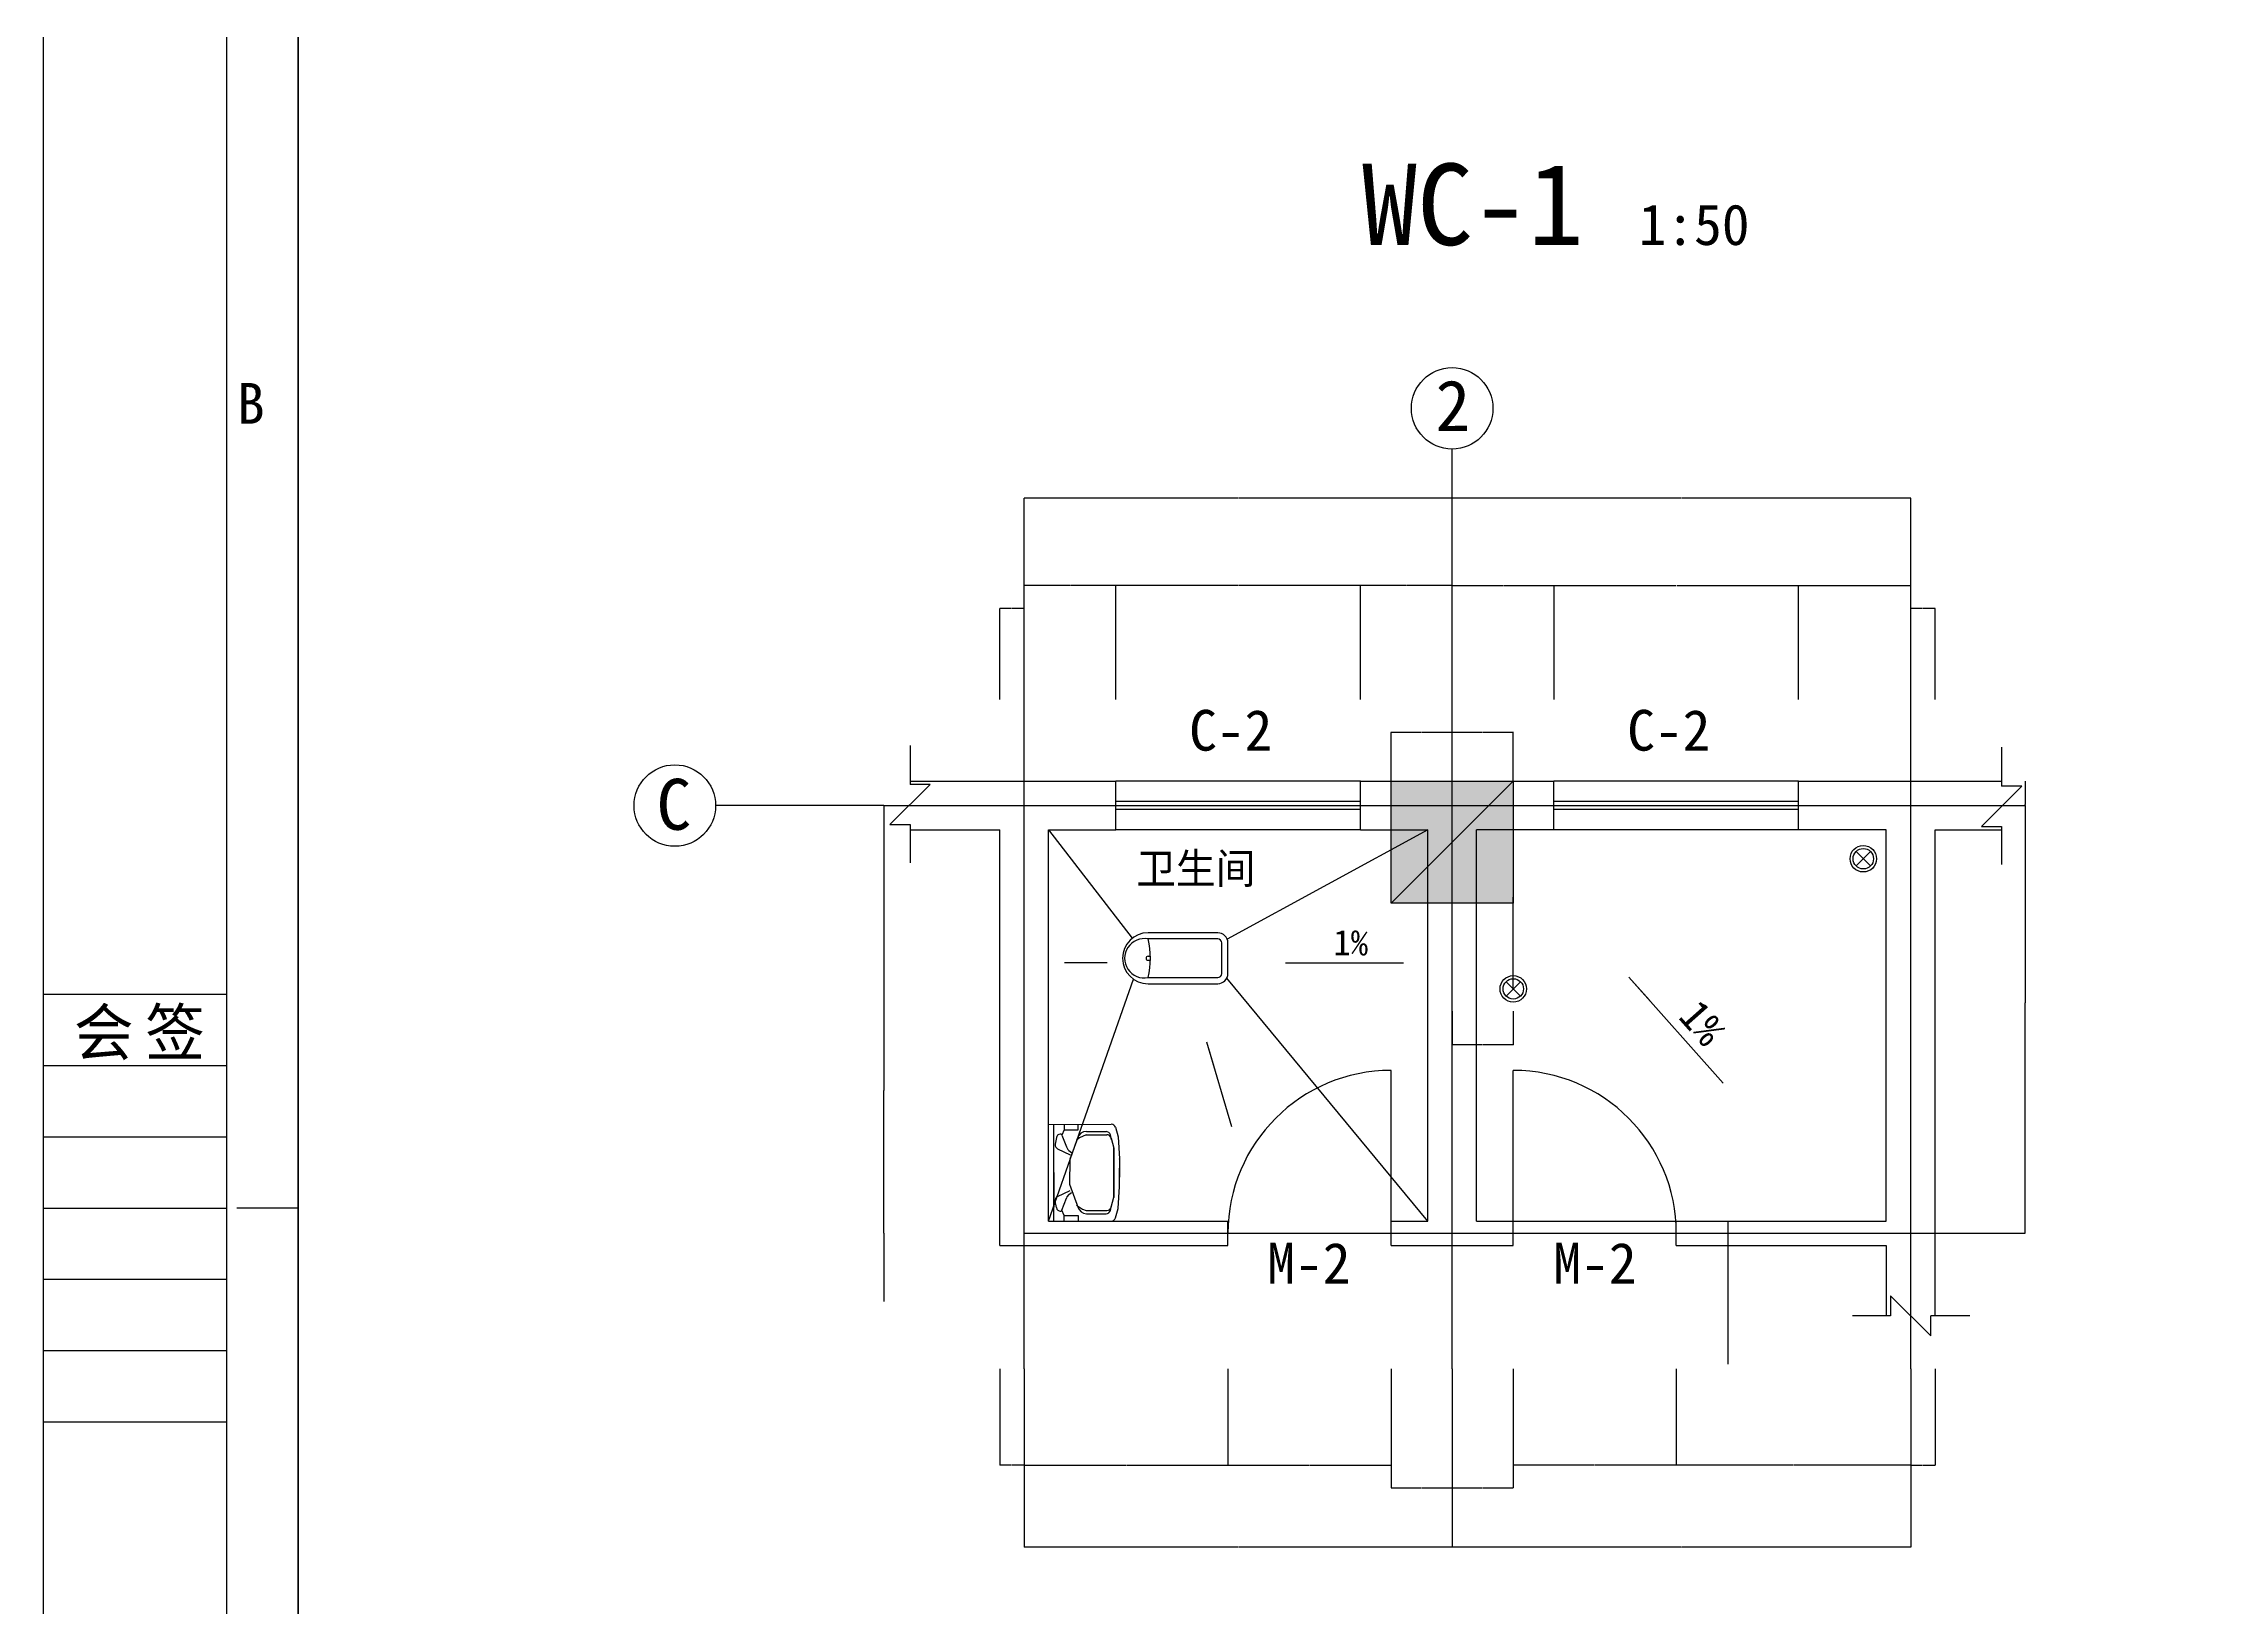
# Model space of a CAD drawing. Header units: metres. Extents: x -237648 to -195598, y -93947 to -64247.
# Drawn here: x -237648 to -227022, y -81109 to -73429 of the extents above; entities that cross this region are included whole.
import ezdxf

# ---------------------------------------------------------------- set-up
doc = ezdxf.new("R2010")
doc.units = ezdxf.units.M
for name, color, linetype in [('AXI', 1, 'Continuous'), ('PJ', 21, 'Continuous'), ('W', 5, 'Continuous')]:
    doc.layers.add(name, color=color, linetype=linetype)
doc.dimstyles.get("Standard").update_dxf_attribs({"dimtxt": 2.5, "dimasz": 2.5, "dimexe": 1.25, "dimexo": 0.625, "dimtad": 1, "dimcen": 2.5, "dimazin": 3, "dimtfac": 1, "dimtmove": 0, "dimatfit": 3})

# ---------------------------------------------------------------- blocks, each defined once
blk = doc.blocks.new('DW')
at = {"layer": 'PJ'}
for p, q in [((-123.79, 145.72), (-123.79, -195.95)), ((-93.79, 145.72), (-93.79, -195.95)), ((76.21, 195.72), (-73.79, 195.72)), ((76.21, 165.72), (-73.79, 165.72)), ((96.21, -195.95), (96.21, 145.72)), ((126.21, -195.95), (126.21, 145.72)), ((-8.79, -196.08), (-8.79, -184.46)), ((11.21, -196.08), (11.21, -184.46))]:
    blk.add_line(p, q, dxfattribs=at)
for centre, radius, start, end in [((-73.79, 145.72), 50, 90, 180), ((-73.79, 145.72), 20, 90, 180), ((76.21, 145.72), 50, 0, 90), ((76.21, 145.72), 20, 0, 90), ((1.21, -195.95), 125, 180, 0), ((1.21, -214.21), 96.74, 169.12, 10.88), ((1.21, -578.66), 394.33, 76.06, 103.94), ((1.21, -195.89), 10, 181.09, 358.91)]:
    blk.add_arc(centre, radius, start, end, dxfattribs=at)
blk = doc.blocks.new('WS_804')
for p, q in [((0, -29.3), (560, -29.3)), ((2.86, -89.58), (32.86, -89.58)), ((32.86, -89.58), (62.84, -75.8)), ((32.86, -89.58), (32.86, -170.55)), ((62.69, -76.88), (131.67, -102.19)), ((77.74, -44.57), (115.65, -37.79)), ((280, -29.3), (80.45, -29.3)), ((142.49, -51.61), (177.16, -124.05)), ((152.89, -117.19), (164.29, -132.66)), ((417.51, -51.61), (382.84, -124.05)), ((407.11, -117.19), (395.71, -132.66)), ((497.31, -76.88), (428.33, -102.19)), ((482.26, -44.57), (444.35, -37.79)), ((527.14, -89.58), (497.16, -75.8)), ((527.14, -89.58), (527.14, -170.55)), ((557.14, -89.58), (527.14, -89.58)), ((32.86, -170.55), (2.86, -170.55)), ((42.85, -218.38), (42.85, -233.77)), ((42.85, -233.77), (42.85, -331.88)), ((42.85, -233.77), (42.85, -331.88)), ((61.42, -216.18), (61.42, -336.56)), ((498.58, -216.18), (498.58, -336.56)), ((517.66, -217.98), (517.15, -233.77)), ((517.15, -233.77), (517.15, -331.88)), ((517.15, -233.77), (517.15, -331.88)), ((527.14, -170.55), (557.14, -170.55)), ((80.29, -360.87), (138.57, -375.57)), ((479.71, -360.87), (421.43, -375.57)), ((421.43, -375.57), (135.71, -375.57)), ((138.57, -375.57), (424.29, -375.57))]:
    blk.add_line(p, q)
for points in [[(0, 0), (558.73, 0)], [(0, 0), (0, -361.76)], [(558.73, 0), (559.94, -361.69)], [(77.74, -44.57), (69.6, -47.56), (62.97, -53.16), (58.65, -60.71), (57.24, -67.29)], [(57.24, -67.29), (57.57, -70.76), (59.06, -73.9), (61.54, -76.34), (62.53, -76.94)], [(493.09, -173.15), (357.58, -122.34), (212.95, -121.17), (76.65, -169.77), (66.98, -175.45)], [(142.49, -51.61), (137.44, -44.54), (130.28, -39.63), (121.89, -37.48), (115.65, -37.79)], [(152.89, -117.19), (139.66, -105.95), (131.67, -102.19)], [(428.33, -102.19), (413.33, -110.91), (407.11, -117.19)], [(428.33, -102.19), (413.33, -110.91), (407.11, -117.19)], [(444.35, -37.79), (435.69, -37.78), (427.55, -40.75), (420.9, -46.33), (417.51, -51.61)], [(502.76, -67.29), (500.6, -58.86), (495.69, -51.69), (488.64, -46.63), (482.26, -44.57)], [(497.47, -76.94), (500.21, -74.8), (502.06, -71.86), (502.79, -68.45), (502.76, -67.29)], [(66.98, -175.45), (53.92, -186.89), (45.54, -202.13), (42.85, -218.38)], [(91.42, -160.22), (68.29, -195.31), (61.42, -216.18)], [(498.03, -216.18), (481.59, -177.47), (468.03, -160.22)], [(517.66, -217.98), (515.2, -200.74), (507.03, -185.39), (494.12, -173.78), (493.09, -173.15)], [(42.85, -331.88), (44.35, -340.45), (48.68, -347.99), (55.32, -353.58), (61.72, -356.19)], [(61.42, -336.56), (62.92, -345.13), (67.25, -352.67), (73.89, -358.27), (80.29, -360.87)], [(61.72, -356.19), (90, -363.5)], [(470, -363.5), (498.28, -356.19)], [(479.71, -360.87), (487.62, -357.32), (493.84, -351.26), (497.63, -343.43), (498.58, -336.56)], [(498.28, -356.19), (506.19, -352.63), (512.41, -346.58), (516.2, -338.75), (517.15, -331.88)], [(18.17, -385.88), (72.84, -401.38)], [(72.84, -401.38), (200.6, -409.94)], [(200.6, -409.94), (202.26, -410)], [(202.26, -410), (305.72, -410)], [(357.74, -410), (254.28, -410)], [(357.74, -410), (359.4, -409.94)], [(487.16, -401.38), (359.4, -409.94)], [(541.77, -385.9), (487.16, -401.38)]]:
    blk.add_lwpolyline(points)
for points in [[(0, -361.76, 0.34), (18.17, -385.88, 0.34)], [(541.77, -385.9, 0.34), (559.94, -361.69, 0.34)]]:
    blk.add_lwpolyline(points, format="xyb")
blk = doc.blocks.new('_CLOSEDFILLED')
at = {"color": 0, "linetype": 'BYBLOCK'}
blk.add_solid([(-1, 0), (0, 0), (-1, 0)], dxfattribs=at)
blk = doc.blocks.new('*D333')
for p, q in [((-230234.47, -76650.98), (-230234.47, -76090.59)), ((-230234.22, -76090.59), (-229636.47, -76090.59)), ((-229632.47, -76090.59), (-229034.72, -76090.59)), ((-229034.47, -76650.98), (-229034.47, -76090.59))]:
    blk.add_line(p, q)
at = {"layer": 'Defpoints'}
for p in [(-230234.47, -76090.59), (-230234.47, -76650.98), (-229034.47, -76650.98)]:
    blk.add_point(p, dxfattribs=at)
at = {"xscale": 0.25, "yscale": 0.25, "rotation": 180}
blk.add_blockref('_CLOSEDFILLED', (-230234.47, -76090.59), dxfattribs=at)
at = {"xscale": 0.25, "yscale": 0.25}
blk.add_blockref('_CLOSEDFILLED', (-229034.47, -76090.59), dxfattribs=at)
at = {"insert": (-229634.47, -76090.59), "char_height": 1, "attachment_point": 5}
blk.add_mtext('1200', dxfattribs=at)
blk = doc.blocks.new('*D334')
for p, q in [((-229611.47, -75662.57), (-230734.72, -75662.57)), ((-230734.47, -76650.98), (-230734.47, -75662.57)), ((-228484.22, -75662.57), (-229607.47, -75662.57)), ((-228484.47, -76650.98), (-228484.47, -75662.57))]:
    blk.add_line(p, q)
at = {"layer": 'Defpoints'}
for p in [(-228484.47, -75662.57), (-230734.47, -76650.98), (-228484.47, -76650.98)]:
    blk.add_point(p, dxfattribs=at)
at = {"xscale": 0.25, "yscale": 0.25}
blk.add_blockref('_CLOSEDFILLED', (-230734.47, -75662.57), dxfattribs=at)
at = {"xscale": 0.25, "yscale": 0.25, "rotation": 180}
blk.add_blockref('_CLOSEDFILLED', (-228484.47, -75662.57), dxfattribs=at)
at = {"insert": (-229609.47, -75662.57), "char_height": 1, "attachment_point": 5}
blk.add_mtext('2250', dxfattribs=at)
blk = doc.blocks.new('*D335')
for p, q in [((-233523.46, -77170.79), (-233523.46, -78569.28)), ((-233523.71, -78569.28), (-233523.96, -78569.28)), ((-233523.46, -79270.79), (-233523.46, -78569.28)), ((-233523.46, -78569.28), (-233523.46, -78569.28)), ((-233523.21, -78569.28), (-233522.96, -78569.28))]:
    blk.add_line(p, q)
at = {"layer": 'Defpoints'}
for p in [(-233523.46, -77170.79), (-233523.46, -78569.28), (-233523.46, -79270.79)]:
    blk.add_point(p, dxfattribs=at)
at = {"xscale": 0.25, "yscale": 0.25}
blk.add_blockref('_CLOSEDFILLED', (-233523.46, -78569.28), dxfattribs=at)
at = {"xscale": 0.25, "yscale": 0.25, "rotation": 180}
blk.add_blockref('_CLOSEDFILLED', (-233523.46, -78569.28), dxfattribs=at)
at = {"insert": (-233523.46, -78568.155), "char_height": 1, "attachment_point": 5}
blk.add_mtext('0', dxfattribs=at)
blk = doc.blocks.new('*D336')
for p, q in [((-233523.46, -79270.79), (-233523.46, -79605.79)), ((-233523.46, -79330.79), (-233523.46, -79605.79)), ((-233523.71, -79605.79), (-233523.96, -79605.79)), ((-233523.46, -79605.79), (-233523.46, -79605.79)), ((-233523.21, -79605.79), (-233522.96, -79605.79))]:
    blk.add_line(p, q)
at = {"layer": 'Defpoints'}
for p in [(-233523.46, -79270.79), (-233523.46, -79330.79), (-233523.46, -79605.79)]:
    blk.add_point(p, dxfattribs=at)
at = {"xscale": 0.25, "yscale": 0.25}
blk.add_blockref('_CLOSEDFILLED', (-233523.46, -79605.79), dxfattribs=at)
at = {"xscale": 0.25, "yscale": 0.25, "rotation": 180}
blk.add_blockref('_CLOSEDFILLED', (-233523.46, -79605.79), dxfattribs=at)
at = {"insert": (-233523.46, -79604.665), "char_height": 1, "attachment_point": 5}
blk.add_mtext('0', dxfattribs=at)
blk = doc.blocks.new('*D337')
for p, q in [((-231786.47, -75662.57), (-232834.72, -75662.57)), ((-232834.47, -76650.98), (-232834.47, -75662.57)), ((-230734.22, -75662.57), (-231782.47, -75662.57)), ((-230734.47, -76650.98), (-230734.47, -75662.57))]:
    blk.add_line(p, q)
at = {"layer": 'Defpoints'}
for p in [(-230734.47, -75662.57), (-232834.47, -76650.98), (-230734.47, -76650.98)]:
    blk.add_point(p, dxfattribs=at)
at = {"xscale": 0.25, "yscale": 0.25}
blk.add_blockref('_CLOSEDFILLED', (-232834.47, -75662.57), dxfattribs=at)
at = {"xscale": 0.25, "yscale": 0.25, "rotation": 180}
blk.add_blockref('_CLOSEDFILLED', (-230734.47, -75662.57), dxfattribs=at)
at = {"insert": (-231784.47, -75662.57), "char_height": 1, "attachment_point": 5}
blk.add_mtext('2100', dxfattribs=at)
blk = doc.blocks.new('*D338')
for p, q in [((-232895.97, -76203.09), (-232954.72, -76203.09)), ((-232954.47, -76650.98), (-232954.47, -76203.09)), ((-232834.22, -76203.09), (-232892.97, -76203.09)), ((-232834.47, -76650.98), (-232834.47, -76203.09))]:
    blk.add_line(p, q)
at = {"layer": 'Defpoints'}
for p in [(-232834.47, -76203.09), (-232954.47, -76650.98), (-232834.47, -76650.98)]:
    blk.add_point(p, dxfattribs=at)
at = {"xscale": 0.25, "yscale": 0.25}
blk.add_blockref('_CLOSEDFILLED', (-232954.47, -76203.09), dxfattribs=at)
at = {"xscale": 0.25, "yscale": 0.25, "rotation": 180}
blk.add_blockref('_CLOSEDFILLED', (-232834.47, -76203.09), dxfattribs=at)
at = {"insert": (-232894.47, -76203.09), "char_height": 1, "attachment_point": 5}
blk.add_mtext('120', dxfattribs=at)
blk = doc.blocks.new('*D339')
for p, q in [((-230734.47, -76650.98), (-230734.47, -76090.59)), ((-230734.22, -76090.59), (-230485.97, -76090.59)), ((-230482.97, -76090.59), (-230234.72, -76090.59)), ((-230234.47, -76650.98), (-230234.47, -76090.59))]:
    blk.add_line(p, q)
at = {"layer": 'Defpoints'}
for p in [(-230734.47, -76090.59), (-230734.47, -76650.98), (-230234.47, -76650.98)]:
    blk.add_point(p, dxfattribs=at)
at = {"xscale": 0.25, "yscale": 0.25, "rotation": 180}
blk.add_blockref('_CLOSEDFILLED', (-230734.47, -76090.59), dxfattribs=at)
at = {"xscale": 0.25, "yscale": 0.25}
blk.add_blockref('_CLOSEDFILLED', (-230234.47, -76090.59), dxfattribs=at)
at = {"insert": (-230484.47, -76090.59), "char_height": 1, "attachment_point": 5}
blk.add_mtext('500', dxfattribs=at)
blk = doc.blocks.new('*D340')
for p, q in [((-230960.97, -76090.59), (-231184.72, -76090.59)), ((-231184.47, -76650.98), (-231184.47, -76090.59)), ((-230734.22, -76090.59), (-230957.97, -76090.59)), ((-230734.47, -76650.98), (-230734.47, -76090.59))]:
    blk.add_line(p, q)
at = {"layer": 'Defpoints'}
for p in [(-230734.47, -76090.59), (-231184.47, -76650.98), (-230734.47, -76650.98)]:
    blk.add_point(p, dxfattribs=at)
at = {"xscale": 0.25, "yscale": 0.25}
blk.add_blockref('_CLOSEDFILLED', (-231184.47, -76090.59), dxfattribs=at)
at = {"xscale": 0.25, "yscale": 0.25, "rotation": 180}
blk.add_blockref('_CLOSEDFILLED', (-230734.47, -76090.59), dxfattribs=at)
at = {"insert": (-230959.47, -76090.59), "char_height": 1, "attachment_point": 5}
blk.add_mtext('450', dxfattribs=at)
blk = doc.blocks.new('*D341')
for p, q in [((-231786.47, -76090.59), (-232384.72, -76090.59)), ((-232384.47, -76650.98), (-232384.47, -76090.59)), ((-231184.22, -76090.59), (-231782.47, -76090.59)), ((-231184.47, -76650.98), (-231184.47, -76090.59))]:
    blk.add_line(p, q)
at = {"layer": 'Defpoints'}
for p in [(-231184.47, -76090.59), (-232384.47, -76650.98), (-231184.47, -76650.98)]:
    blk.add_point(p, dxfattribs=at)
at = {"xscale": 0.25, "yscale": 0.25}
blk.add_blockref('_CLOSEDFILLED', (-232384.47, -76090.59), dxfattribs=at)
at = {"xscale": 0.25, "yscale": 0.25, "rotation": 180}
blk.add_blockref('_CLOSEDFILLED', (-231184.47, -76090.59), dxfattribs=at)
at = {"insert": (-231784.47, -76090.59), "char_height": 1, "attachment_point": 5}
blk.add_mtext('1200', dxfattribs=at)
blk = doc.blocks.new('*D342')
for p, q in [((-232610.97, -76090.59), (-232834.72, -76090.59)), ((-232834.47, -76650.98), (-232834.47, -76090.59)), ((-232384.22, -76090.59), (-232607.97, -76090.59)), ((-232384.47, -76650.98), (-232384.47, -76090.59))]:
    blk.add_line(p, q)
at = {"layer": 'Defpoints'}
for p in [(-232384.47, -76090.59), (-232834.47, -76650.98), (-232384.47, -76650.98)]:
    blk.add_point(p, dxfattribs=at)
at = {"xscale": 0.25, "yscale": 0.25}
blk.add_blockref('_CLOSEDFILLED', (-232834.47, -76090.59), dxfattribs=at)
at = {"xscale": 0.25, "yscale": 0.25, "rotation": 180}
blk.add_blockref('_CLOSEDFILLED', (-232384.47, -76090.59), dxfattribs=at)
at = {"insert": (-232609.47, -76090.59), "char_height": 1, "attachment_point": 5}
blk.add_mtext('450', dxfattribs=at)
blk = doc.blocks.new('*D343')
for p, q in [((-227922.52, -77170.79), (-227922.52, -78139.84)), ((-227922.77, -78139.84), (-227923.02, -78139.84)), ((-227922.52, -79270.79), (-227922.52, -78139.84)), ((-227922.52, -78139.84), (-227922.52, -78139.84)), ((-227922.27, -78139.84), (-227922.02, -78139.84))]:
    blk.add_line(p, q)
at = {"layer": 'Defpoints'}
for p in [(-227922.52, -77170.79), (-227922.52, -78139.84), (-227922.52, -79270.79)]:
    blk.add_point(p, dxfattribs=at)
at = {"xscale": 0.25, "yscale": 0.25}
blk.add_blockref('_CLOSEDFILLED', (-227922.52, -78139.84), dxfattribs=at)
at = {"xscale": 0.25, "yscale": 0.25, "rotation": 180}
blk.add_blockref('_CLOSEDFILLED', (-227922.52, -78139.84), dxfattribs=at)
at = {"insert": (-227922.52, -78138.715), "char_height": 1, "attachment_point": 5}
blk.add_mtext('0', dxfattribs=at)
blk = doc.blocks.new('*D344')
for p, q in [((-229381.83, -79210.79), (-229381.83, -79912.61)), ((-229381.83, -79330.79), (-229381.83, -79912.61)), ((-229382.08, -79912.61), (-229382.33, -79912.61)), ((-229381.83, -79912.61), (-229381.83, -79912.61)), ((-229381.58, -79912.61), (-229381.33, -79912.61))]:
    blk.add_line(p, q)
at = {"layer": 'Defpoints'}
for p in [(-229381.83, -79210.79), (-229381.83, -79330.79), (-229381.83, -79912.61)]:
    blk.add_point(p, dxfattribs=at)
at = {"xscale": 0.25, "yscale": 0.25}
blk.add_blockref('_CLOSEDFILLED', (-229381.83, -79912.61), dxfattribs=at)
at = {"xscale": 0.25, "yscale": 0.25, "rotation": 180}
blk.add_blockref('_CLOSEDFILLED', (-229381.83, -79912.61), dxfattribs=at)
at = {"insert": (-229381.83, -79911.485), "char_height": 1, "attachment_point": 5}
blk.add_mtext('0', dxfattribs=at)
blk = doc.blocks.new('*D345')
for p, q in [((-228425.97, -76203.09), (-228484.72, -76203.09)), ((-228484.47, -76650.98), (-228484.47, -76203.09)), ((-228364.22, -76203.09), (-228422.97, -76203.09)), ((-228364.47, -76650.98), (-228364.47, -76203.09))]:
    blk.add_line(p, q)
at = {"layer": 'Defpoints'}
for p in [(-228364.47, -76203.09), (-228484.47, -76650.98), (-228364.47, -76650.98)]:
    blk.add_point(p, dxfattribs=at)
at = {"xscale": 0.25, "yscale": 0.25}
blk.add_blockref('_CLOSEDFILLED', (-228484.47, -76203.09), dxfattribs=at)
at = {"xscale": 0.25, "yscale": 0.25, "rotation": 180}
blk.add_blockref('_CLOSEDFILLED', (-228364.47, -76203.09), dxfattribs=at)
at = {"insert": (-228424.47, -76203.09), "char_height": 1, "attachment_point": 5}
blk.add_mtext('120', dxfattribs=at)
blk = doc.blocks.new('*D346')
for p, q in [((-227922.52, -77050.79), (-227922.52, -77165.94)), ((-227922.77, -77165.94), (-227923.02, -77165.94)), ((-227922.52, -77170.79), (-227922.52, -77165.94)), ((-227922.52, -77165.94), (-227922.52, -77165.94)), ((-227922.27, -77165.94), (-227922.02, -77165.94))]:
    blk.add_line(p, q)
at = {"layer": 'Defpoints'}
for p in [(-227922.52, -77050.79), (-227922.52, -77165.94), (-227922.52, -77170.79)]:
    blk.add_point(p, dxfattribs=at)
at = {"xscale": 0.25, "yscale": 0.25}
blk.add_blockref('_CLOSEDFILLED', (-227922.52, -77165.94), dxfattribs=at)
at = {"xscale": 0.25, "yscale": 0.25, "rotation": 180}
blk.add_blockref('_CLOSEDFILLED', (-227922.52, -77165.94), dxfattribs=at)
at = {"insert": (-227922.52, -77164.815), "char_height": 1, "attachment_point": 5}
blk.add_mtext('0', dxfattribs=at)
blk = doc.blocks.new('*D347')
for p, q in [((-229034.47, -76650.98), (-229034.47, -76090.59)), ((-229034.22, -76090.59), (-228760.97, -76090.59)), ((-228757.97, -76090.59), (-228484.72, -76090.59)), ((-228484.47, -76650.98), (-228484.47, -76090.59))]:
    blk.add_line(p, q)
at = {"layer": 'Defpoints'}
for p in [(-229034.47, -76090.59), (-229034.47, -76650.98), (-228484.47, -76650.98)]:
    blk.add_point(p, dxfattribs=at)
at = {"xscale": 0.25, "yscale": 0.25, "rotation": 180}
blk.add_blockref('_CLOSEDFILLED', (-229034.47, -76090.59), dxfattribs=at)
at = {"xscale": 0.25, "yscale": 0.25}
blk.add_blockref('_CLOSEDFILLED', (-228484.47, -76090.59), dxfattribs=at)
at = {"insert": (-228759.47, -76090.59), "char_height": 1, "attachment_point": 5}
blk.add_mtext('550', dxfattribs=at)
blk = doc.blocks.new('*D348')
for p, q in [((-232834.47, -79936.27), (-232834.47, -80408.25)), ((-231834.47, -79936.27), (-231834.47, -80408.25)), ((-232834.22, -80408.25), (-232336.47, -80408.25)), ((-232332.47, -80408.25), (-231834.72, -80408.25))]:
    blk.add_line(p, q)
at = {"layer": 'Defpoints'}
for p in [(-232834.47, -79936.27), (-231834.47, -79936.27), (-232834.47, -80408.25)]:
    blk.add_point(p, dxfattribs=at)
at = {"xscale": 0.25, "yscale": 0.25, "rotation": 180}
blk.add_blockref('_CLOSEDFILLED', (-232834.47, -80408.25), dxfattribs=at)
at = {"xscale": 0.25, "yscale": 0.25}
blk.add_blockref('_CLOSEDFILLED', (-231834.47, -80408.25), dxfattribs=at)
at = {"insert": (-232334.47, -80408.25), "char_height": 1, "attachment_point": 5}
blk.add_mtext('1000', dxfattribs=at)
blk = doc.blocks.new('*D349')
for p, q in [((-231834.47, -79936.27), (-231834.47, -80408.25)), ((-231034.47, -79936.27), (-231034.47, -80408.25)), ((-231834.22, -80408.25), (-231435.97, -80408.25)), ((-231432.97, -80408.25), (-231034.72, -80408.25))]:
    blk.add_line(p, q)
at = {"layer": 'Defpoints'}
for p in [(-231834.47, -79936.27), (-231034.47, -79936.27), (-231834.47, -80408.25)]:
    blk.add_point(p, dxfattribs=at)
at = {"xscale": 0.25, "yscale": 0.25, "rotation": 180}
blk.add_blockref('_CLOSEDFILLED', (-231834.47, -80408.25), dxfattribs=at)
at = {"xscale": 0.25, "yscale": 0.25}
blk.add_blockref('_CLOSEDFILLED', (-231034.47, -80408.25), dxfattribs=at)
at = {"insert": (-231434.47, -80408.25), "char_height": 1, "attachment_point": 5}
blk.add_mtext('800', dxfattribs=at)
blk = doc.blocks.new('*D350')
for p, q in [((-231034.47, -79936.27), (-231034.47, -80520.75)), ((-230734.47, -79936.27), (-230734.47, -80520.75)), ((-231034.22, -80520.75), (-230885.97, -80520.75)), ((-230882.97, -80520.75), (-230734.72, -80520.75))]:
    blk.add_line(p, q)
at = {"layer": 'Defpoints'}
for p in [(-231034.47, -79936.27), (-230734.47, -79936.27), (-231034.47, -80520.75)]:
    blk.add_point(p, dxfattribs=at)
at = {"xscale": 0.25, "yscale": 0.25, "rotation": 180}
blk.add_blockref('_CLOSEDFILLED', (-231034.47, -80520.75), dxfattribs=at)
at = {"xscale": 0.25, "yscale": 0.25}
blk.add_blockref('_CLOSEDFILLED', (-230734.47, -80520.75), dxfattribs=at)
at = {"insert": (-230884.47, -80520.75), "char_height": 1, "attachment_point": 5}
blk.add_mtext('300', dxfattribs=at)
blk = doc.blocks.new('*D351')
for p, q in [((-230434.47, -79936.27), (-230434.47, -80408.25)), ((-229634.47, -79936.27), (-229634.47, -80408.25)), ((-230035.97, -80408.25), (-230434.72, -80408.25)), ((-229634.22, -80408.25), (-230032.97, -80408.25))]:
    blk.add_line(p, q)
at = {"layer": 'Defpoints'}
for p in [(-230434.47, -79936.27), (-229634.47, -79936.27), (-229634.47, -80408.25)]:
    blk.add_point(p, dxfattribs=at)
at = {"xscale": 0.25, "yscale": 0.25}
blk.add_blockref('_CLOSEDFILLED', (-230434.47, -80408.25), dxfattribs=at)
at = {"xscale": 0.25, "yscale": 0.25, "rotation": 180}
blk.add_blockref('_CLOSEDFILLED', (-229634.47, -80408.25), dxfattribs=at)
at = {"insert": (-230034.47, -80408.25), "char_height": 1, "attachment_point": 5}
blk.add_mtext('800', dxfattribs=at)
blk = doc.blocks.new('*D352')
for p, q in [((-229634.47, -79936.27), (-229634.47, -80408.25)), ((-228484.47, -79936.27), (-228484.47, -80408.25)), ((-229061.47, -80408.25), (-229634.72, -80408.25)), ((-228484.22, -80408.25), (-229057.47, -80408.25))]:
    blk.add_line(p, q)
at = {"layer": 'Defpoints'}
for p in [(-229634.47, -79936.27), (-228484.47, -79936.27), (-228484.47, -80408.25)]:
    blk.add_point(p, dxfattribs=at)
at = {"xscale": 0.25, "yscale": 0.25}
blk.add_blockref('_CLOSEDFILLED', (-229634.47, -80408.25), dxfattribs=at)
at = {"xscale": 0.25, "yscale": 0.25, "rotation": 180}
blk.add_blockref('_CLOSEDFILLED', (-228484.47, -80408.25), dxfattribs=at)
at = {"insert": (-229059.47, -80408.25), "char_height": 1, "attachment_point": 5}
blk.add_mtext('1150', dxfattribs=at)
blk = doc.blocks.new('*D353')
for p, q in [((-228484.47, -79936.27), (-228484.47, -80408.25)), ((-228364.47, -79936.27), (-228364.47, -80408.25)), ((-228484.22, -80408.25), (-228425.97, -80408.25)), ((-228422.97, -80408.25), (-228364.72, -80408.25))]:
    blk.add_line(p, q)
at = {"layer": 'Defpoints'}
for p in [(-228484.47, -79936.27), (-228364.47, -79936.27), (-228484.47, -80408.25)]:
    blk.add_point(p, dxfattribs=at)
at = {"xscale": 0.25, "yscale": 0.25, "rotation": 180}
blk.add_blockref('_CLOSEDFILLED', (-228484.47, -80408.25), dxfattribs=at)
at = {"xscale": 0.25, "yscale": 0.25}
blk.add_blockref('_CLOSEDFILLED', (-228364.47, -80408.25), dxfattribs=at)
at = {"insert": (-228424.47, -80408.25), "char_height": 1, "attachment_point": 5}
blk.add_mtext('120', dxfattribs=at)
blk = doc.blocks.new('*D354')
for p, q in [((-230734.47, -79936.27), (-230734.47, -80810.99)), ((-228484.47, -79936.27), (-228484.47, -80810.99)), ((-229611.47, -80810.99), (-230734.72, -80810.99)), ((-228484.22, -80810.99), (-229607.47, -80810.99))]:
    blk.add_line(p, q)
at = {"layer": 'Defpoints'}
for p in [(-230734.47, -79936.27), (-228484.47, -79936.27), (-228484.47, -80810.99)]:
    blk.add_point(p, dxfattribs=at)
at = {"xscale": 0.25, "yscale": 0.25}
blk.add_blockref('_CLOSEDFILLED', (-230734.47, -80810.99), dxfattribs=at)
at = {"xscale": 0.25, "yscale": 0.25, "rotation": 180}
blk.add_blockref('_CLOSEDFILLED', (-228484.47, -80810.99), dxfattribs=at)
at = {"insert": (-229609.47, -80810.99), "char_height": 1, "attachment_point": 5}
blk.add_mtext('2250', dxfattribs=at)
blk = doc.blocks.new('*D355')
for p, q in [((-232834.47, -79936.27), (-232834.47, -80810.99)), ((-230734.47, -79936.27), (-230734.47, -80810.99)), ((-231786.47, -80810.99), (-232834.72, -80810.99)), ((-230734.22, -80810.99), (-231782.47, -80810.99))]:
    blk.add_line(p, q)
at = {"layer": 'Defpoints'}
for p in [(-232834.47, -79936.27), (-230734.47, -79936.27), (-230734.47, -80810.99)]:
    blk.add_point(p, dxfattribs=at)
at = {"xscale": 0.25, "yscale": 0.25}
blk.add_blockref('_CLOSEDFILLED', (-232834.47, -80810.99), dxfattribs=at)
at = {"xscale": 0.25, "yscale": 0.25, "rotation": 180}
blk.add_blockref('_CLOSEDFILLED', (-230734.47, -80810.99), dxfattribs=at)
at = {"insert": (-231784.47, -80810.99), "char_height": 1, "attachment_point": 5}
blk.add_mtext('2100', dxfattribs=at)
blk = doc.blocks.new('*D356')
for p, q in [((-230734.47, -79936.27), (-230734.47, -80520.75)), ((-230434.47, -79936.27), (-230434.47, -80520.75)), ((-230734.22, -80520.75), (-230585.97, -80520.75)), ((-230582.97, -80520.75), (-230434.72, -80520.75))]:
    blk.add_line(p, q)
at = {"layer": 'Defpoints'}
for p in [(-230734.47, -79936.27), (-230434.47, -79936.27), (-230734.47, -80520.75)]:
    blk.add_point(p, dxfattribs=at)
at = {"xscale": 0.25, "yscale": 0.25, "rotation": 180}
blk.add_blockref('_CLOSEDFILLED', (-230734.47, -80520.75), dxfattribs=at)
at = {"xscale": 0.25, "yscale": 0.25}
blk.add_blockref('_CLOSEDFILLED', (-230434.47, -80520.75), dxfattribs=at)
at = {"insert": (-230584.47, -80520.75), "char_height": 1, "attachment_point": 5}
blk.add_mtext('300', dxfattribs=at)
blk = doc.blocks.new('*D357')
for p, q in [((-232954.47, -79936.27), (-232954.47, -80408.25)), ((-232834.47, -79936.27), (-232834.47, -80408.25)), ((-232895.97, -80408.25), (-232954.72, -80408.25)), ((-232834.22, -80408.25), (-232892.97, -80408.25))]:
    blk.add_line(p, q)
at = {"layer": 'Defpoints'}
for p in [(-232954.47, -79936.27), (-232834.47, -79936.27), (-232834.47, -80408.25)]:
    blk.add_point(p, dxfattribs=at)
at = {"xscale": 0.25, "yscale": 0.25}
blk.add_blockref('_CLOSEDFILLED', (-232954.47, -80408.25), dxfattribs=at)
at = {"xscale": 0.25, "yscale": 0.25, "rotation": 180}
blk.add_blockref('_CLOSEDFILLED', (-232834.47, -80408.25), dxfattribs=at)
at = {"insert": (-232894.47, -80408.25), "char_height": 1, "attachment_point": 5}
blk.add_mtext('120', dxfattribs=at)
blk = doc.blocks.new('*D358')
for p, q in [((-230585.97, -76812.61), (-230734.72, -76812.61)), ((-230734.47, -77050.79), (-230734.47, -76812.61)), ((-230434.22, -76812.61), (-230582.97, -76812.61)), ((-230434.47, -77050.79), (-230434.47, -76812.61))]:
    blk.add_line(p, q)
at = {"layer": 'Defpoints'}
for p in [(-230434.47, -76812.61), (-230734.47, -77050.79), (-230434.47, -77050.79)]:
    blk.add_point(p, dxfattribs=at)
at = {"xscale": 0.25, "yscale": 0.25}
blk.add_blockref('_CLOSEDFILLED', (-230734.47, -76812.61), dxfattribs=at)
at = {"xscale": 0.25, "yscale": 0.25, "rotation": 180}
blk.add_blockref('_CLOSEDFILLED', (-230434.47, -76812.61), dxfattribs=at)
at = {"insert": (-230584.47, -76812.61), "char_height": 1, "attachment_point": 5}
blk.add_mtext('300', dxfattribs=at)
blk = doc.blocks.new('*D359')
for p, q in [((-230885.97, -76812.61), (-231034.72, -76812.61)), ((-231034.47, -77050.79), (-231034.47, -76812.61)), ((-230734.22, -76812.61), (-230882.97, -76812.61)), ((-230734.47, -77050.79), (-230734.47, -76812.61))]:
    blk.add_line(p, q)
at = {"layer": 'Defpoints'}
for p in [(-230734.47, -76812.61), (-231034.47, -77050.79), (-230734.47, -77050.79)]:
    blk.add_point(p, dxfattribs=at)
at = {"xscale": 0.25, "yscale": 0.25}
blk.add_blockref('_CLOSEDFILLED', (-231034.47, -76812.61), dxfattribs=at)
at = {"xscale": 0.25, "yscale": 0.25, "rotation": 180}
blk.add_blockref('_CLOSEDFILLED', (-230734.47, -76812.61), dxfattribs=at)
at = {"insert": (-230884.47, -76812.61), "char_height": 1, "attachment_point": 5}
blk.add_mtext('300', dxfattribs=at)
blk = doc.blocks.new('*D364')
for p, q in [((-230734.47, -78180.27), (-230734.47, -78345.11)), ((-230434.47, -78180.27), (-230434.47, -78345.11)), ((-230585.97, -78345.11), (-230734.72, -78345.11)), ((-230434.22, -78345.11), (-230582.97, -78345.11))]:
    blk.add_line(p, q)
at = {"layer": 'Defpoints'}
for p in [(-230734.47, -78180.27), (-230434.47, -78180.27), (-230434.47, -78345.11)]:
    blk.add_point(p, dxfattribs=at)
at = {"xscale": 0.25, "yscale": 0.25}
blk.add_blockref('_CLOSEDFILLED', (-230734.47, -78345.11), dxfattribs=at)
at = {"xscale": 0.25, "yscale": 0.25, "rotation": 180}
blk.add_blockref('_CLOSEDFILLED', (-230434.47, -78345.11), dxfattribs=at)
at = {"insert": (-230584.47, -78345.11), "char_height": 1, "attachment_point": 5}
blk.add_mtext('300', dxfattribs=at)
blk = doc.blocks.new('*D365')
for p, q in [((-230434.47, -77170.79), (-230434.47, -77620.79)), ((-230434.72, -77620.79), (-230434.97, -77620.79)), ((-230434.47, -78070.79), (-230434.47, -77620.79)), ((-230434.47, -77620.79), (-230434.47, -77620.79)), ((-230434.22, -77620.79), (-230433.97, -77620.79))]:
    blk.add_line(p, q)
at = {"layer": 'Defpoints'}
for p in [(-230434.47, -77170.79), (-230434.47, -77620.79), (-230434.47, -78070.79)]:
    blk.add_point(p, dxfattribs=at)
at = {"xscale": 0.25, "yscale": 0.25}
blk.add_blockref('_CLOSEDFILLED', (-230434.47, -77620.79), dxfattribs=at)
at = {"xscale": 0.25, "yscale": 0.25, "rotation": 180}
blk.add_blockref('_CLOSEDFILLED', (-230434.47, -77620.79), dxfattribs=at)
at = {"insert": (-230434.47, -77619.665), "char_height": 1, "attachment_point": 5}
blk.add_mtext('0', dxfattribs=at)

msp = doc.modelspace()

# ---------------------------------------------------------------- linework, layer by layer
for p, q in [((-237647.54, -64246.61), (-237647.54, -93946.61)), ((-236747.54, -93946.61), (-236747.54, -64246.61)), ((-230734.47, -76650.98), (-230734.47, -75420.87)), ((-233394.3, -76875.79), (-233394.3, -77067.19)), ((-228038.46, -76884.3), (-228038.46, -77075.7)), ((-233295.64, -77067.19), (-233492.95, -77264.5)), ((-233295.64, -77067.19), (-233394.3, -77067.19)), ((-231184.47, -77050.79), (-232384.47, -77050.79)), ((-230434.47, -77050.79), (-231034.47, -77650.79)), ((-229034.97, -77050.79), (-230234.97, -77050.79)), ((-227939.81, -77075.7), (-228137.11, -77273.01)), ((-227939.81, -77075.7), (-228038.46, -77075.7)), ((-233523.46, -77170.79), (-234348.71, -77170.79)), ((-231184.47, -77150.79), (-232384.47, -77150.79)), ((-231184.47, -77190.79), (-232384.47, -77190.79)), ((-229034.97, -77150.79), (-230234.97, -77150.79)), ((-229034.97, -77190.79), (-230234.97, -77190.79)), ((-233492.95, -77264.5), (-233394.3, -77264.5)), ((-233394.3, -77264.5), (-233394.3, -77452)), ((-232714.47, -77290.79), (-232304.17, -77822.46)), ((-231184.47, -77290.79), (-232384.47, -77290.79)), ((-230854.47, -77290.79), (-231838.87, -77826.04)), ((-229034.97, -77290.79), (-230234.97, -77290.79)), ((-228137.11, -77273.01), (-228038.46, -77273.01)), ((-228038.46, -77273.01), (-228038.46, -77460.51)), ((-228681.61, -77467.1), (-228752.32, -77396.38)), ((-228752.32, -77467.1), (-228681.61, -77396.38)), ((-232426.91, -77942.17), (-232636.79, -77942.17)), ((-231552.84, -77942.17), (-230972.53, -77942.17)), ((-232714.47, -79210.79), (-232297.85, -78023.19)), ((-230854.47, -79210.79), (-231840.06, -78017.53)), ((-230469.83, -78106.15), (-230399.12, -78035.44)), ((-230399.12, -78106.15), (-230469.83, -78035.44)), ((-229866.83, -78013.26), (-229404.86, -78534.33)), ((-237647.54, -78096.61), (-236747.54, -78096.61)), ((-231940.12, -78330.12), (-231816.67, -78745.78)), ((-237647.54, -78446.61), (-236747.54, -78446.61)), ((-231034.47, -79270.79), (-231034.47, -78470.79)), ((-230434.47, -79270.79), (-230434.47, -78470.79)), ((-237647.54, -78796.61), (-236747.54, -78796.61)), ((-237647.54, -79146.61), (-236747.54, -79146.61)), ((-236397.54, -79146.61), (-236697.54, -79146.61)), ((-230434.47, -79210.79), (-229634.47, -79210.79)), ((-237647.54, -79496.61), (-236747.54, -79496.61)), ((-228583.12, -79576.81), (-228583.12, -79675.47)), ((-228385.82, -79774.12), (-228583.12, -79576.81)), ((-228583.12, -79675.47), (-228770.63, -79675.47)), ((-228385.82, -79774.12), (-228385.82, -79675.47)), ((-228194.42, -79675.47), (-228385.82, -79675.47)), ((-237647.54, -79846.61), (-236747.54, -79846.61)), ((-237647.54, -80196.61), (-236747.54, -80196.61))]:
    msp.add_line(p, q)
for points in [[(-236397.54, -64746.61), (-196097.54, -64746.61), (-196097.54, -93446.61), (-236397.54, -93446.61)], [(-236397.54, -93446.61), (-196097.54, -93446.61), (-196097.54, -64746.61), (-236397.54, -64746.61)], [(-230434.47, -77650.79), (-231034.47, -77650.79), (-231034.47, -77050.79), (-230434.47, -77050.79)]]:
    msp.add_lwpolyline(points, close=True)
for points in [[(-232426.91, -77942.17), (-232519.96, -77942.17)], [(-231552.84, -77942.17), (-231425.14, -77942.17)], [(-229866.83, -78013.26), (-229765.18, -78127.92)], [(-231940.12, -78330.12), (-231903.76, -78452.53)]]:
    msp.add_lwpolyline(points)
for centre, radius in [((-230734.47, -75220.87), 200), ((-234548.71, -77170.79), 200), ((-228716.97, -77431.74), 65), ((-228716.97, -77431.74), 50), ((-230434.47, -78070.79), 65), ((-230434.47, -78070.79), 50)]:
    msp.add_circle(centre, radius)
for centre, start, end in [((-231034.47, -79270.79), 90, 180), ((-230434.47, -79270.79), 0, 90)]:
    msp.add_arc(centre, 800, start, end)
msp.add_solid([(-230434.47, -77050.79), (-231034.47, -77050.79), (-230434.47, -77650.79), (-231034.47, -77650.79)])
at = {"layer": 'AXI'}
for p, q in [((-232834.47, -79936.27), (-232834.47, -76650.98)), ((-230734.47, -79936.27), (-230734.47, -76650.98)), ((-228484.47, -79936.27), (-228484.47, -76650.98)), ((-233523.46, -77170.79), (-227922.52, -77170.79)), ((-232834.47, -79270.79), (-227922.52, -79270.79))]:
    msp.add_line(p, q, dxfattribs=at)
at = {"layer": 'W'}
for p, q in [((-233394.3, -77050.79), (-232384.47, -77050.79)), ((-232384.47, -77290.79), (-232384.47, -77050.79)), ((-231184.47, -77290.79), (-231184.47, -77050.79)), ((-231184.47, -77050.79), (-230234.97, -77050.79)), ((-230234.97, -77290.79), (-230234.97, -77050.79)), ((-229034.97, -77290.79), (-229034.97, -77050.79)), ((-229034.97, -77050.79), (-228038.46, -77050.79)), ((-233394.3, -77290.79), (-232954.47, -77290.79)), ((-232954.47, -79330.79), (-232954.47, -77290.79)), ((-232714.47, -79210.79), (-232714.47, -77290.79)), ((-232714.47, -77290.79), (-232384.47, -77290.79)), ((-231184.47, -77290.79), (-230854.47, -77290.79)), ((-230854.47, -79210.79), (-230854.47, -77290.79)), ((-230614.47, -79210.79), (-230614.47, -77290.79)), ((-230234.97, -77290.79), (-230614.47, -77290.79)), ((-228604.47, -77290.79), (-229034.97, -77290.79)), ((-228604.47, -79210.79), (-228604.47, -77290.79)), ((-228364.47, -79675.47), (-228364.47, -77290.79)), ((-228364.47, -77290.79), (-228038.46, -77290.79)), ((-232714.47, -79210.79), (-231834.47, -79210.79)), ((-231834.47, -79330.79), (-231834.47, -79210.79)), ((-231034.47, -79330.79), (-231034.47, -79210.79)), ((-231034.47, -79210.79), (-230854.47, -79210.79)), ((-230614.47, -79210.79), (-230434.47, -79210.79)), ((-230434.47, -79330.79), (-230434.47, -79210.79)), ((-229634.47, -79210.79), (-228604.47, -79210.79)), ((-229634.47, -79330.79), (-229634.47, -79210.79)), ((-232954.47, -79330.79), (-231834.47, -79330.79)), ((-231034.47, -79330.79), (-230434.47, -79330.79)), ((-229634.47, -79330.79), (-228604.47, -79330.79)), ((-228604.47, -79330.79), (-228604.47, -79675.47))]:
    msp.add_line(p, q, dxfattribs=at)

# ---------------------------------------------------------------- block references
at = {"rotation": 270}
msp.add_blockref('DW', (-232030.65, -77919.28), dxfattribs=at)
at = {"xscale": 0.85, "yscale": 0.85, "zscale": 0.85, "rotation": 90}
msp.add_blockref('WS_804', (-232714.47, -79210.79), dxfattribs=at)

# ---------------------------------------------------------------- texts
for s, height, p in [('WC-1', 400, (-231177.76, -74419.11)), ('1:50', 200, (-229819.31, -74419.11)), ('B', 200, (-236697.54, -75296.61)), ('2', 250, (-230816.11, -75332.89)), ('C-2', 200, (-232025.18, -76901.27)), ('C-2', 200, (-229875.68, -76901.27)), ('C', 250, (-234638.57, -77289.67)), ('卫生间', 150, (-232285.05, -77554.82)), ('1%', 125, (-231316.93, -77906.28)), ('会', 225, (-237497.54, -78396.61)), ('签', 225, (-237147.54, -78396.61)), ('M-2', 200, (-231641.37, -79517.22)), ('M-2', 200, (-230237.62, -79517.22))]:
    msp.add_text(s, height=height).set_placement(p)
msp.add_text('1%', height=150, rotation=311.56).set_placement((-229630.28, -78210.29))

# ---------------------------------------------------------------- dimensions: what is measured, and where the dimension line sits
for base, p1, p2, picture, middle in [((-230734.47, -75662.57), (-230734.47, -76650.98), (-232834.47, -76650.98), '*D337', (-231784.47, -75662.57)), ((-228484.47, -75662.57), (-228484.47, -76650.98), (-230734.47, -76650.98), '*D334', (-229609.47, -75662.57)), ((-232384.47, -76090.59), (-232384.47, -76650.98), (-232834.47, -76650.98), '*D342', (-232609.47, -76090.59)), ((-231184.47, -76090.59), (-231184.47, -76650.98), (-232384.47, -76650.98), '*D341', (-231784.47, -76090.59)), ((-230734.47, -76090.59), (-230734.47, -76650.98), (-231184.47, -76650.98), '*D340', (-230959.47, -76090.59)), ((-230734.47, -76090.59), (-230734.47, -76650.98), (-230234.47, -76650.98), '*D339', (-230484.47, -76090.59)), ((-230234.47, -76090.59), (-230234.47, -76650.98), (-229034.47, -76650.98), '*D333', (-229634.47, -76090.59)), ((-229034.47, -76090.59), (-229034.47, -76650.98), (-228484.47, -76650.98), '*D347', (-228759.47, -76090.59)), ((-232834.47, -76203.09), (-232834.47, -76650.98), (-232954.47, -76650.98), '*D338', (-232894.47, -76203.09)), ((-228364.47, -76203.09), (-228364.47, -76650.98), (-228484.47, -76650.98), '*D345', (-228424.47, -76203.09)), ((-230734.47, -76812.61), (-230734.47, -77050.79), (-231034.47, -77050.79), '*D359', (-230884.47, -76812.61)), ((-230434.47, -76812.61), (-230434.47, -77050.79), (-230734.47, -77050.79), '*D358', (-230584.47, -76812.61)), ((-227922.52, -77165.94), (-227922.52, -77170.79), (-227922.52, -77050.79), '*D346', (-227922.52, -77164.815)), ((-233523.46, -78569.28), (-233523.46, -79270.79), (-233523.46, -77170.79), '*D335', (-233523.46, -78568.155)), ((-230434.47, -77620.79), (-230434.47, -78070.79), (-230434.47, -77170.79), '*D365', (-230434.47, -77619.665)), ((-227922.52, -78139.84), (-227922.52, -77170.79), (-227922.52, -79270.79), '*D343', (-227922.52, -78138.715)), ((-230434.47, -78345.11), (-230434.47, -78180.27), (-230734.47, -78180.27), '*D364', (-230584.47, -78345.11)), ((-229381.83, -79912.61), (-229381.83, -79210.79), (-229381.83, -79330.79), '*D344', (-229381.83, -79911.485)), ((-233523.46, -79605.79), (-233523.46, -79270.79), (-233523.46, -79330.79), '*D336', (-233523.46, -79604.665)), ((-232834.47, -80408.25), (-232834.47, -79936.27), (-232954.47, -79936.27), '*D357', (-232894.47, -80408.25)), ((-230734.47, -80810.99), (-230734.47, -79936.27), (-232834.47, -79936.27), '*D355', (-231784.47, -80810.99)), ((-232834.47, -80408.25), (-232834.47, -79936.27), (-231834.47, -79936.27), '*D348', (-232334.47, -80408.25)), ((-231834.47, -80408.25), (-231834.47, -79936.27), (-231034.47, -79936.27), '*D349', (-231434.47, -80408.25)), ((-231034.47, -80520.75), (-231034.47, -79936.27), (-230734.47, -79936.27), '*D350', (-230884.47, -80520.75)), ((-228484.47, -80810.99), (-228484.47, -79936.27), (-230734.47, -79936.27), '*D354', (-229609.47, -80810.99)), ((-230734.47, -80520.75), (-230734.47, -79936.27), (-230434.47, -79936.27), '*D356', (-230584.47, -80520.75)), ((-229634.47, -80408.25), (-229634.47, -79936.27), (-230434.47, -79936.27), '*D351', (-230034.47, -80408.25)), ((-228484.47, -80408.25), (-228484.47, -79936.27), (-229634.47, -79936.27), '*D352', (-229059.47, -80408.25)), ((-228484.47, -80408.25), (-228484.47, -79936.27), (-228364.47, -79936.27), '*D353', (-228424.47, -80408.25))]:
    dim = msp.add_linear_dim(base=base, p1=p1, p2=p2, dimstyle='Standard')
    dim.commit()
    dim.dimension.update_dxf_attribs({"geometry": picture, "text_midpoint": middle})

doc.saveas('drawing.dxf')
